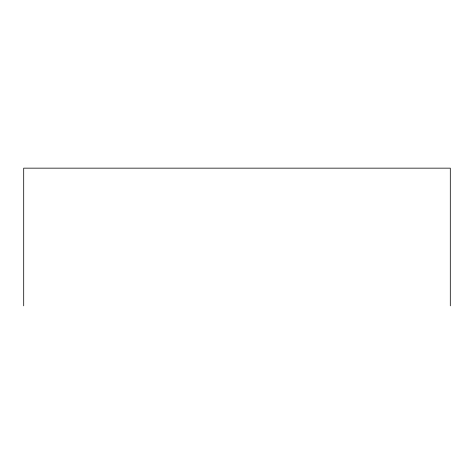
<?xml version="1.0" encoding="UTF-8"?>
<svg xmlns="http://www.w3.org/2000/svg" width="474" height="474" viewBox="0 0 474 474"><rect width="100%" height="100%" fill="white"/><g stroke="black" fill="none" stroke-linecap="round" stroke-linejoin="round"><path stroke-width="0.71" d="M450.3 305.843L450.3 168.157L23.7 168.157L23.7 305.843"/></g></svg>
